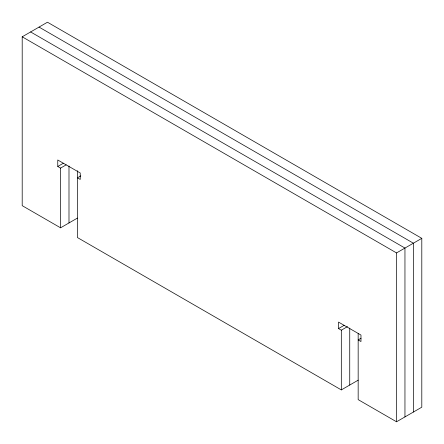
<?xml version="1.0" encoding="UTF-8"?>
<svg xmlns="http://www.w3.org/2000/svg" width="444" height="444" viewBox="0 0 444 444"><rect width="100%" height="100%" fill="white"/><g stroke="black" fill="none" stroke-linecap="round" stroke-linejoin="round"><path stroke-width="0.67" d="M77.411 218.087L60.567 227.816L22.2 205.661L22.2 36.808L47.469 22.217L421.8 238.339L421.8 407.192L396.531 421.783L358.164 399.628L358.164 333.505M80.786 175.88L77.411 177.828L80.22 179.448L80.22 172.966L57.759 159.995L57.759 166.478L63.375 163.237M57.759 166.478L60.567 168.104L66.184 164.857M22.2 36.808L396.531 252.925L421.8 238.339M360.972 338.295L358.164 339.915L360.972 341.536L360.972 335.054L338.511 322.083L338.511 328.571L344.128 325.33M338.511 328.571L341.319 330.192L347.497 326.623M77.411 170.729L77.411 237.54L341.319 389.904L358.164 380.175M39.044 27.084L413.375 243.201L413.375 412.054M30.625 31.946L404.956 248.063L404.956 416.916M396.531 252.925L396.531 421.783M349.739 328.072L349.739 385.042M341.319 330.192L341.319 389.904M68.992 165.984L68.992 222.949M60.567 168.104L60.567 227.816"/></g></svg>
